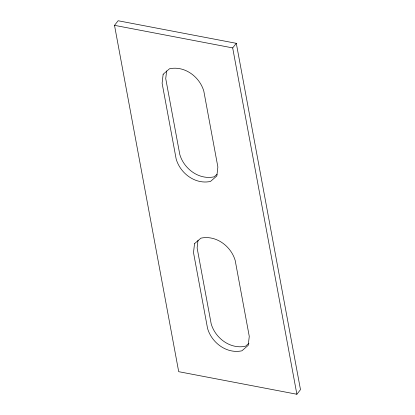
<?xml version="1.0" encoding="UTF-8"?>
<svg xmlns="http://www.w3.org/2000/svg" width="415" height="415" viewBox="0 0 415 415"><rect width="100%" height="100%" fill="white"/><g stroke="black" fill="none" stroke-linecap="round" stroke-linejoin="round"><path stroke-width="0.62" d="M166.617 70.944L165.73 78.611L179.788 154.453C183.923 168.817 198.956 180.136 214.114 176.842L217.045 174.316M198.012 240.321L197.125 247.988L211.178 323.83C215.312 338.194 230.351 349.513 245.509 346.219L248.922 343.267M114.509 25.341L118.125 20.75L236.301 43.321L300.491 389.659L296.875 394.25L178.699 371.679L114.509 25.341L232.685 47.912L236.301 43.321M232.685 47.912L296.875 394.25M163.147 74.264L162.109 83.208L176.168 159.044C180.302 173.408 195.335 184.732 210.493 181.438L216.843 175.955L217.875 167.012L203.822 91.17C199.688 76.806 184.649 65.487 169.491 68.781L163.147 74.264M194.536 243.641L193.504 252.585L207.557 328.421C211.692 342.785 226.73 354.109 241.888 350.815L248.232 345.332L249.27 336.389L235.212 260.547C231.077 246.183 216.044 234.864 200.886 238.158L194.536 243.641"/></g></svg>
